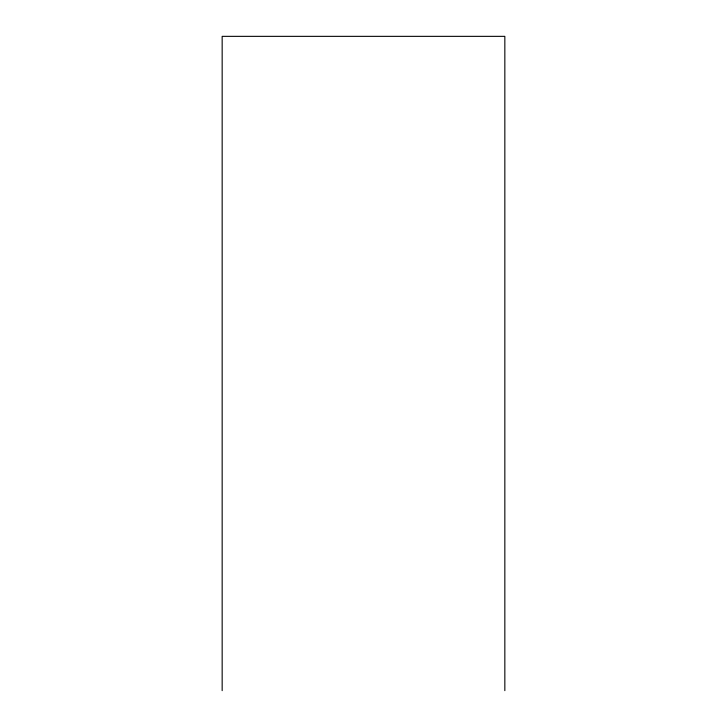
<?xml version="1.0" encoding="UTF-8"?>
<svg xmlns="http://www.w3.org/2000/svg" width="727" height="727" viewBox="0 0 727 727"><rect width="100%" height="100%" fill="white"/><g stroke="black" fill="none" stroke-linecap="round" stroke-linejoin="round"><path stroke-width="1.09" d="M504.838 690.65L504.838 36.35L222.162 36.35L222.162 690.65"/></g></svg>
